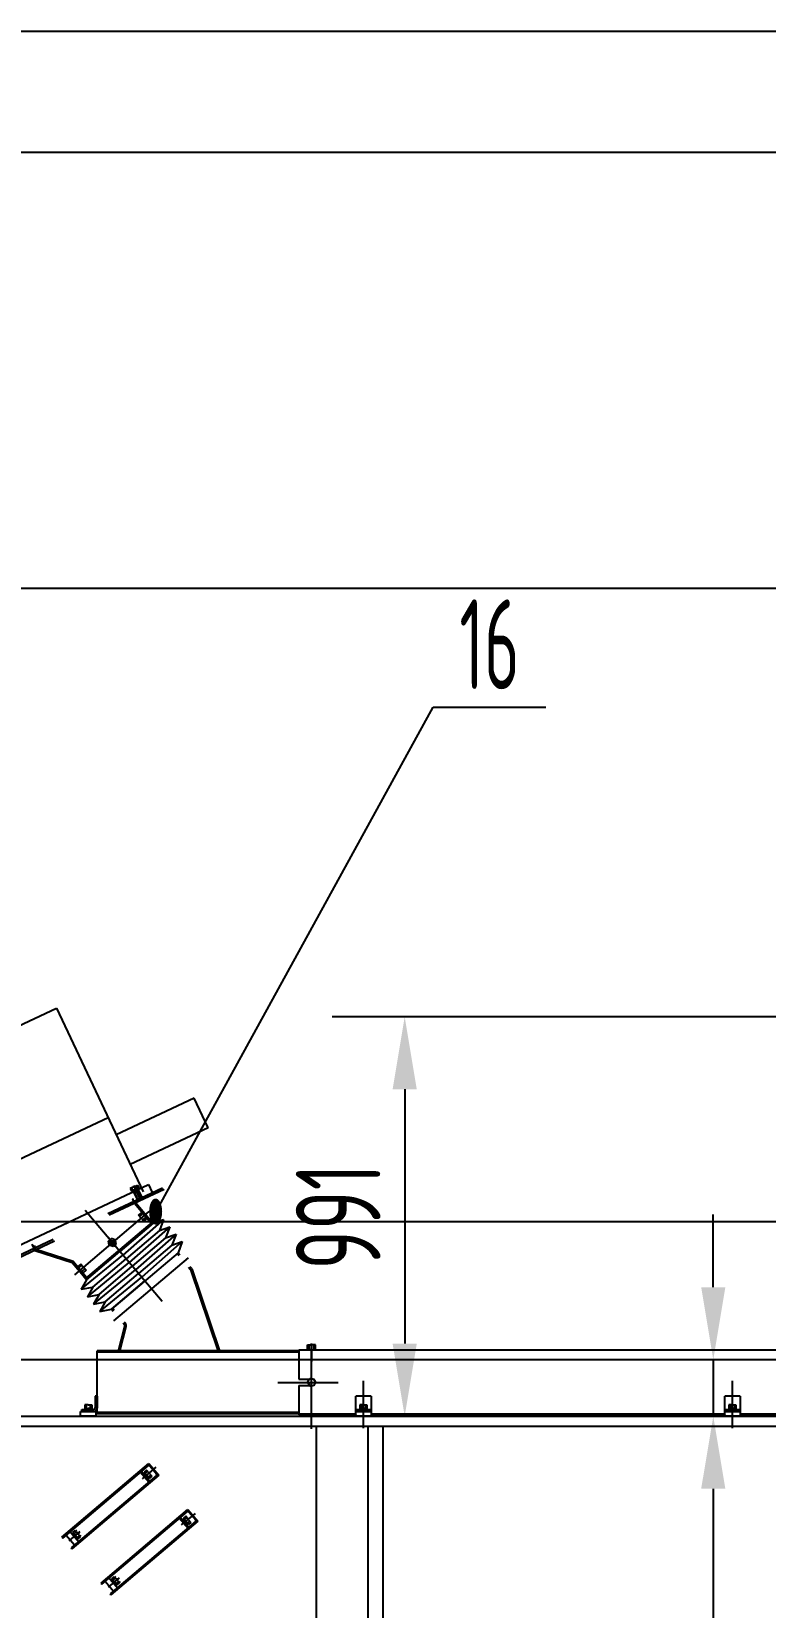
# Model space of a CAD drawing. Header units: millimetres. Extents: x -44903 to -2851, y -697 to 17820.
# Drawn here: x -40040 to -38220, y 13910 to 17820 of the extents above; entities that cross this region are included whole.
import ezdxf
from ezdxf.enums import TextEntityAlignment as Align

# ---------------------------------------------------------------- set-up
doc = ezdxf.new("R2010")
doc.units = ezdxf.units.MM
doc.header["$LTSCALE"] = 600
for name, pattern in [('F', [0.75, 0.5, -0.25]), ('G', [2, 1.25, -0.25, 0.25, -0.25]), ('K', [2.5, 1.25, -0.25, 0.25, -0.25, 0.25, -0.25])]:
    doc.linetypes.add(name, pattern=pattern)
for name, color, linetype in [('01', 7, 'Continuous'), ('02', 1, 'Continuous'), ('04', 2, 'F'), ('05', 142, 'G'), ('07', 6, 'K'), ('08', 1, 'Continuous'), ('11', 3, 'Continuous')]:
    doc.layers.add(name, color=color, linetype=linetype)
doc.styles.get("Standard").update_dxf_attribs({"font": 'isocp', "width": 0.707, "bigfont": 'intecad.shx'})
doc.dimstyles.new('INTE', dxfattribs={"dimscale": 60, "dimtxt": 3.5, "dimasz": 3, "dimexe": 3, "dimexo": 0, "dimgap": 1, "dimtad": 1, "dimdec": 3, "dimdsep": 46, "dimtxsty": 'Standard', "dimcen": 0, "dimclrd": 1, "dimclre": 1, "dimclrt": 3, "dimaunit": 1, "dimadec": 0, "dimazin": 0, "dimtfac": 1, "dimtdec": 3, "dimtmove": 0, "dimatfit": 0, "dimfxl": 1, "dimarcsym": 0})
doc.dimstyles.new('INTE$2', dxfattribs={"dimscale": 60, "dimtxt": 3.5, "dimasz": 3, "dimexe": 3, "dimexo": 0, "dimgap": 1, "dimtad": 1, "dimtih": 1, "dimtoh": 1, "dimdec": 3, "dimdsep": 46, "dimtxsty": 'Standard', "dimcen": 0, "dimclrd": 1, "dimclre": 1, "dimclrt": 3, "dimaunit": 1, "dimadec": 0, "dimazin": 0, "dimtfac": 1, "dimtdec": 3, "dimtmove": 0, "dimatfit": 0, "dimfxl": 1, "dimarcsym": 0})

# ---------------------------------------------------------------- blocks, each defined once
blk = doc.blocks.new('*D89')
at = {"layer": '08', "color": 1, "lineweight": -2}
for p, q in [((-40743.2, 14208.7), (-40743.2, 16619.2)), ((-33733.2, 15119.4), (-33733.2, 16619.2)), ((-40563.2, 16439.2), (-33913.2, 16439.2))]:
    blk.add_line(p, q, dxfattribs=at)
at = {"layer": '08', "color": 1}
for points in [[(-40563.2, 16469.2), (-40563.2, 16409.2), (-40743.2, 16439.2)], [(-33913.2, 16469.2), (-33913.2, 16409.2), (-33733.2, 16439.2)]]:
    blk.add_solid(points, dxfattribs=at)
at = {"layer": 'DEFPOINTS', "color": 0}
for p in [(-33733.2, 16439.2), (-33733.2, 15119.4), (-40743.2, 14208.7)]:
    blk.add_point(p, dxfattribs=at)
at = {"layer": '08', "color": 3, "insert": (-36235.8, 16604.2), "char_height": 210, "attachment_point": 5}
blk.add_mtext('7010%%p0.5', dxfattribs=at)
blk = doc.blocks.new('*D90')
at = {"layer": '08', "color": 1, "lineweight": -2}
for p, q in [((-38349.6, 14704.9), (-38349.6, 14884.9)), ((-37622.1, 14524.9), (-38529.6, 14524.9)), ((-38349.6, 14524.9), (-38349.6, 14384.9)), ((-37622.1, 14384.9), (-38529.6, 14384.9)), ((-38349.6, 14204.9), (-38349.6, 13385.9))]:
    blk.add_line(p, q, dxfattribs=at)
at = {"layer": '08', "color": 1}
for points in [[(-38379.6, 14704.9), (-38319.6, 14704.9), (-38349.6, 14524.9)], [(-38379.6, 14204.9), (-38319.6, 14204.9), (-38349.6, 14384.9)]]:
    blk.add_solid(points, dxfattribs=at)
at = {"layer": 'DEFPOINTS', "color": 0}
for p in [(-37622.1, 14524.9), (-38349.6, 14384.9), (-37622.1, 14384.9)]:
    blk.add_point(p, dxfattribs=at)
at = {"layer": '08', "color": 3, "insert": (-38514.6, 13705.4), "char_height": 210, "attachment_point": 5, "rotation": 90}
blk.add_mtext('（140）', dxfattribs=at)
blk = doc.blocks.new('*D91')
at = {"layer": '08', "color": 1, "lineweight": -2}
for p, q in [((-42075.7, 15047.4), (-42075.7, 15940.1)), ((-36209.9, 14867.4), (-42255.7, 14867.4)), ((-42075.7, 14524.9), (-42075.7, 14867.4)), ((-37334.2, 14524.9), (-42255.7, 14524.9)), ((-42075.7, 14344.9), (-42075.7, 14164.9))]:
    blk.add_line(p, q, dxfattribs=at)
at = {"layer": '08', "color": 1}
for points in [[(-42105.7, 15047.4), (-42045.7, 15047.4), (-42075.7, 14867.4)], [(-42105.7, 14344.9), (-42045.7, 14344.9), (-42075.7, 14524.9)]]:
    blk.add_solid(points, dxfattribs=at)
at = {"layer": 'DEFPOINTS', "color": 0}
for p in [(-42075.7, 14867.4), (-36209.9, 14867.4), (-37334.2, 14524.9)]:
    blk.add_point(p, dxfattribs=at)
at = {"layer": '08', "color": 3, "insert": (-42240.7, 15661.7), "char_height": 210, "attachment_point": 5, "rotation": 90}
blk.add_mtext('342.5', dxfattribs=at)
blk = doc.blocks.new('*D107')
at = {"layer": '08', "color": 1, "lineweight": -2}
for p, q in [((-40486.6, 14108.5), (-40220.8, 14374.3)), ((-40300.4, 13511.1), (-39733.1, 13511.1))]:
    blk.add_line(p, q, dxfattribs=at)
for start, end in [(63.5375, 82.075), (360, 45), (322.4163, 360), (322.925, 341.4625)]:
    blk.add_arc((-40743.2, 13851.9), 558.8, start, end, dxfattribs=at)
at = {"layer": '08', "color": 1}
for points in [[(-40476.7, 14376.5), (-40511.7, 14327.8), (-40348.1, 14247)], [(-40243, 13679.1), (-40183.8, 13669.4), (-40184.4, 13851.9)]]:
    blk.add_solid(points, dxfattribs=at)
at = {"layer": 'DEFPOINTS', "color": 0}
for p in [(-40259.3, 14131.3), (-40486.6, 14108.5), (-41068.3, 13851.9), (-40743.2, 13851.9), (-22617.3, 13851.9)]:
    blk.add_point(p, dxfattribs=at)
at = {"layer": '08', "color": 3, "insert": (-39926.8, 13676.1), "char_height": 210, "attachment_point": 5}
blk.add_mtext('45°', dxfattribs=at)
blk = doc.blocks.new('*D114')
at = {"layer": '08', "color": 1, "lineweight": -2}
blk.add_line((-27154.4, 16020.6), (-27444.7, 16174.6), dxfattribs=at)
for start, end in [(154.2198, 163.9814), (168.0614, 177.8411)]:
    blk.add_arc((-23065.2, 13851.9), 4777.3, start, end, dxfattribs=at)
at = {"layer": '08', "color": 1}
for points in [[(-27393.8, 15943.2), (-27340.2, 15916.1), (-27285.7, 16090.2)], [(-27809.1, 14031.3), (-27869.1, 14032.5), (-27842.5, 13851.9)]]:
    blk.add_solid(points, dxfattribs=at)
at = {"layer": 'DEFPOINTS', "color": 0}
for p in [(-27154.4, 16020.6), (-27592.3, 15377.7), (-41068.3, 13851.9), (-23065.2, 13851.9), (-22617.3, 13851.9)]:
    blk.add_point(p, dxfattribs=at)
at = {"layer": '08', "color": 3, "insert": (-27701.2, 15005.2), "char_height": 210, "attachment_point": 5}
blk.add_mtext('28°', dxfattribs=at)
blk = doc.blocks.new('*D133')
at = {"layer": '08', "color": 1, "lineweight": -2}
for p, q in [((-38062.2, 15375.9), (-39294.7, 15375.9)), ((-39114.7, 15195.9), (-39114.7, 14564.9)), ((-38610.8, 14384.9), (-39294.7, 14384.9))]:
    blk.add_line(p, q, dxfattribs=at)
at = {"layer": '08', "color": 1}
for points in [[(-39144.7, 15195.9), (-39084.7, 15195.9), (-39114.7, 15375.9)], [(-39144.7, 14564.9), (-39084.7, 14564.9), (-39114.7, 14384.9)]]:
    blk.add_solid(points, dxfattribs=at)
at = {"layer": 'DEFPOINTS', "color": 0}
for p in [(-38062.2, 15375.9), (-39114.7, 14384.9), (-38610.8, 14384.9)]:
    blk.add_point(p, dxfattribs=at)
at = {"layer": '08', "color": 3, "insert": (-39279.7, 14880.4), "char_height": 210, "attachment_point": 5, "rotation": 90}
blk.add_mtext('991', dxfattribs=at)
blk = doc.blocks.new('weewr')
for p, q in [((6476.1, 13036.6), (6758.8, 13036.6)), ((6476.1, 13033.6), (6753.7, 13033.6)), ((6499.7, 12998.6), (6499.7, 13036.6)), ((6722.6, 13036.6), (6722.6, 13033.6)), ((6729.2, 13033.6), (6729.2, 13001.6)), ((6745.4, 13036.6), (6745.4, 13033.6)), ((6756.7, 13030.6), (6756.7, 13004.6)), ((6758.8, 13036.6), (6758.8, 12998.6)), ((6753.7, 13001.6), (6476.1, 13001.6)), ((6758.8, 12998.6), (6476.1, 12998.6)), ((6722.6, 13001.6), (6722.6, 12998.6)), ((6745.4, 13001.6), (6745.4, 12998.6))]:
    blk.add_line(p, q)
for centre, start, end in [((6753.7, 13030.6), 0, 90), ((6753.7, 13004.6), 270, 0)]:
    blk.add_arc(centre, 3, start, end)
at = {"layer": '01'}
for p, q in [((6476.1, 13036.6), (6476.1, 13033.6)), ((6487.4, 13033.6), (6487.4, 13001.6)), ((6476.1, 13001.6), (6476.1, 12998.6))]:
    blk.add_line(p, q, dxfattribs=at)
at = {"layer": '01', "color": 7, "linetype": 'Continuous', "ltscale": 2}
for p, q in [((6736.2, 13026.2), (6732.2, 13026.2)), ((6736.2, 13017.6), (6732.2, 13019.9)), ((6743.7, 13027.6), (6736.2, 13027.6)), ((6736.2, 13027.6), (6736.2, 13017.6)), ((6736.2, 13023.6), (6743.7, 13023.6)), ((6743.7, 13017.6), (6743.7, 13027.6)), ((6736.2, 13015.4), (6732.2, 13017.6)), ((6736.2, 13009), (6732.2, 13009)), ((6736.2, 13007.6), (6736.2, 13017.6)), ((6736.2, 13011.6), (6743.7, 13011.6)), ((6743.7, 13007.6), (6736.2, 13007.6)), ((6743.7, 13017.6), (6743.7, 13007.6))]:
    blk.add_line(p, q, dxfattribs=at)
at = {"layer": '04', "color": 2, "linetype": 'F', "ltscale": 2}
for p, q in [((6504.2, 13027.6), (6511.7, 13027.6)), ((6504.2, 13017.6), (6504.2, 13027.6)), ((6511.7, 13023.6), (6504.2, 13023.6)), ((6511.7, 13027.6), (6511.7, 13017.6)), ((6511.7, 13026.2), (6515.7, 13026.2)), ((6511.7, 13017.6), (6515.7, 13019.9)), ((6504.2, 13017.6), (6504.2, 13007.6)), ((6511.7, 13011.6), (6504.2, 13011.6)), ((6504.2, 13007.6), (6511.7, 13007.6)), ((6511.7, 13007.6), (6511.7, 13017.6)), ((6511.7, 13015.4), (6515.7, 13017.6)), ((6511.7, 13009), (6515.7, 13009))]:
    blk.add_line(p, q, dxfattribs=at)
at = {"layer": '04', "color": 2, "linetype": 'F'}
for p, q in [((6729.2, 13036.6), (6729.2, 12998.6)), ((6732.2, 13033.6), (6732.2, 13001.6))]:
    blk.add_line(p, q, dxfattribs=at)
at = {"layer": '05', "color": 4, "linetype": 'G'}
for p, q in [((6483.9, 13017.6), (6519.6, 13017.6)), ((6722.1, 13017.6), (6766.6, 13017.6))]:
    blk.add_line(p, q, dxfattribs=at)
blk = doc.blocks.new('*U197')
at = {"layer": '01'}
for p, q in [((-9.2, 3.1), (-9.2, 0)), ((0, 3.1), (-9.2, 3.1)), ((-9.2, 0), (0, 0)), ((0, 0), (-1.8, 3.1)), ((0, 3.1), (1.8, 0)), ((0, 3.1), (9.2, 3.1)), ((9.2, 0), (0, 0)), ((9.2, 3.1), (9.2, 0))]:
    blk.add_line(p, q, dxfattribs=at)
at = {"layer": '05'}
blk.add_line((0, 5.2), (0, -2.1), dxfattribs=at)
blk = doc.blocks.new('*U215')
at = {"layer": '01'}
blk.add_lwpolyline([(415, 292), (25, 292)], dxfattribs=at)
at = {"layer": '02'}
blk.add_lwpolyline([(420, 297), (0, 297)], dxfattribs=at)

msp = doc.modelspace()

# ---------------------------------------------------------------- linework, layer by layer
for p, q in [((-39377.2044, 14549.9243), (-39377.2044, 14477.1743)), ((-39377.2044, 14477.1743), (-39350.6472, 14477.1743)), ((-39882.2044, 14434.9243), (-39882.2044, 14405.9243)), ((-39877.2044, 14434.9243), (-39882.2044, 14434.9243)), ((-39377.2044, 14460.6743), (-39377.2044, 14387.9243)), ((-39377.2044, 14460.6743), (-39350.5861, 14460.6743)), ((-38321.2044, 14384.9243), (-38321.2044, 14434.9243)), ((-38283.2044, 14434.9243), (-38321.2044, 14434.9243)), ((-38283.2044, 14434.9243), (-38283.2044, 14384.9243)), ((-39918.2044, 14384.9243), (-39918.2044, 14396.9243)), ((-39918.2044, 14396.9243), (-39880.2044, 14396.9243)), ((-39915.2044, 14396.9243), (-39915.2044, 14401.9243)), ((-39915.2044, 14401.9243), (-39886.2044, 14401.9243)), ((-39885.2044, 14396.9243), (-39915.2044, 14396.9243)), ((-39880.2044, 14396.9243), (-39880.2044, 14384.9243)), ((-39377.2044, 14393.9243), (-39877.2044, 14393.9243)), ((-39377.2044, 14390.9243), (-39877.2044, 14390.9243)), ((-39198.2044, 14390.9243), (-38321.2044, 14390.9243)), ((-39198.2044, 14387.9243), (-38321.2044, 14387.9243)), ((-38321.2044, 14401.9243), (-38283.2044, 14401.9243)), ((-38321.2044, 14396.9243), (-38283.2044, 14396.9243)), ((-38288.2044, 14396.9243), (-38318.2044, 14396.9243)), ((-38283.2044, 14390.9243), (-38149.1544, 14390.9243)), ((-38283.2044, 14387.9243), (-38098.1544, 14387.9243))]:
    msp.add_line(p, q)
for centre, radius in [((-39886.2044, 14405.9243), 4), ((-39885.2044, 14404.9243), 8)]:
    msp.add_arc(centre, radius, 270, 0)
at = {"layer": '01'}
for p, q in [((-39786.1353, 14954.1717), (-39795.1963, 14949.9057)), ((-39795.1963, 14949.9057), (-39792.0016, 14943.1201)), ((-39792.0016, 14943.1201), (-39782.9406, 14947.3861)), ((-39788.369, 14944.8303), (-39791.5638, 14951.6159)), ((-39788.369, 14944.8303), (-39777.7199, 14922.2118)), ((-39786.1353, 14954.1717), (-39777.0743, 14958.4377)), ((-39786.1327, 14940.0805), (-39780.7043, 14942.6362)), ((-39773.8796, 14951.6522), (-39782.9406, 14947.3861)), ((-39777.5122, 14949.9419), (-39780.7069, 14956.7275)), ((-39775.2758, 14945.192), (-39780.7043, 14942.6362)), ((-39777.5122, 14949.9419), (-39766.8631, 14927.3234)), ((-39777.0743, 14958.4377), (-39773.8796, 14951.6522)), ((-39777.7199, 14922.2118), (-39772.2915, 14924.7676)), ((-39766.8631, 14927.3234), (-39772.2915, 14924.7676)), ((-39766.8631, 14927.3234), (-39772.2915, 14924.7676)), ((-39738.3691, 14863.5508), (-39820.9617, 14793.5562)), ((-39712.6, 14872.8822), (-39813.2367, 14784.4408)), ((-39738.3691, 14863.5508), (-39744.7186, 14871.043)), ((-39738.3691, 14863.5508), (-39712.6, 14872.8822)), ((-39712.6, 14872.8822), (-39722.9069, 14845.3056)), ((-39722.9069, 14845.3056), (-39805.4996, 14775.3111)), ((-39697.1379, 14854.637), (-39797.7746, 14766.1957)), ((-39707.4448, 14827.0605), (-39790.0374, 14757.0659)), ((-39681.6757, 14836.3919), (-39782.3124, 14747.9505)), ((-39666.2135, 14818.1467), (-39766.8503, 14729.7054)), ((-39722.9069, 14845.3056), (-39697.1379, 14854.637)), ((-39697.1379, 14854.637), (-39707.4448, 14827.0605)), ((-39707.4448, 14827.0605), (-39681.6757, 14836.3919)), ((-39681.6757, 14836.3919), (-39691.9826, 14808.8153)), ((-39691.9826, 14808.8153), (-39666.2135, 14818.1467)), ((-39666.2135, 14818.1467), (-39676.5205, 14790.5702)), ((-39916.9858, 14699.672), (-39813.2367, 14784.4408)), ((-39903.5544, 14723.5617), (-39820.9617, 14793.5562)), ((-39691.9826, 14808.8153), (-39774.5753, 14738.8208)), ((-39901.5236, 14681.4269), (-39797.7746, 14766.1957)), ((-39888.0922, 14705.3166), (-39805.4996, 14775.3111)), ((-39886.0615, 14663.1817), (-39782.3124, 14747.9505)), ((-39872.6301, 14687.0714), (-39790.0374, 14757.0659)), ((-39646.0665, 14749.0578), (-39577.5209, 14545.8059)), ((-39642.7501, 14750.1762), (-39574.2044, 14546.9243)), ((-39903.5544, 14723.5617), (-39916.9858, 14699.672)), ((-39916.9858, 14699.672), (-39888.0922, 14705.3166)), ((-39903.5544, 14723.5617), (-39909.9039, 14731.054)), ((-39888.0922, 14705.3166), (-39901.5236, 14681.4269)), ((-39870.5993, 14644.9366), (-39766.8503, 14729.7054)), ((-39857.1679, 14668.8263), (-39774.5753, 14738.8208)), ((-39841.7058, 14650.5811), (-39759.1131, 14720.5756)), ((-39901.5236, 14681.4269), (-39872.6301, 14687.0714)), ((-39872.6301, 14687.0714), (-39886.0615, 14663.1817)), ((-39886.0615, 14663.1817), (-39857.1679, 14668.8263)), ((-39857.1679, 14668.8263), (-39870.5993, 14644.9366)), ((-39870.5993, 14644.9366), (-39841.7058, 14650.5811)), ((-39824.2044, 14546.9243), (-39808.8592, 14608.6072)), ((-39820.8079, 14546.0794), (-39805.4627, 14607.7623)), ((-39877.2044, 14434.9243), (-39877.2044, 14404.9243)), ((-39907.9994, 14413.4243), (-39907.9994, 14401.9243)), ((-39899.2044, 14413.4243), (-39907.9994, 14413.4243)), ((-39907.9994, 14403.9243), (-39899.2044, 14403.9243)), ((-39904.2044, 14413.4243), (-39904.2044, 14403.9243)), ((-39899.2044, 14413.4243), (-39890.4094, 14413.4243)), ((-39890.4094, 14403.9243), (-39899.2044, 14403.9243)), ((-39894.2044, 14413.4243), (-39894.2044, 14403.9243)), ((-39890.4094, 14413.4243), (-39890.4094, 14401.9243)), ((-38321.2044, 14387.9243), (-38321.2044, 14384.9243)), ((-38310.9994, 14413.4243), (-38310.9994, 14401.9243)), ((-38302.2044, 14413.4243), (-38310.9994, 14413.4243)), ((-38310.9994, 14403.9243), (-38302.2044, 14403.9243)), ((-38307.2044, 14413.4243), (-38307.2044, 14403.9243)), ((-38302.2044, 14413.4243), (-38293.4094, 14413.4243)), ((-38293.4094, 14403.9243), (-38302.2044, 14403.9243)), ((-38297.2044, 14413.4243), (-38297.2044, 14403.9243)), ((-38293.4094, 14413.4243), (-38293.4094, 14401.9243)), ((-40492.2044, 14384.9243), (-33381.9156, 14384.9243)), ((-39880.2044, 14384.9243), (-39918.2044, 14384.9243)), ((-39333.2044, 13119.5396), (-39333.2044, 14359.9243))]:
    msp.add_line(p, q, dxfattribs=at)
at = {"layer": '01', "color": 7, "linetype": 'Continuous'}
for p, q in [((-39676.1868, 14790.1765), (-39841.3721, 14650.1874)), ((-39678.857, 14787.9136), (-39674.9778, 14783.3363)), ((-39676.5205, 14790.5702), (-39672.3077, 14785.5991)), ((-39650.4098, 14754.3464), (-39646.3436, 14749.5482)), ((-39647.7397, 14756.6092), (-39643.6734, 14751.8111)), ((-39841.3721, 14650.1874), (-39837.493, 14645.6101)), ((-39838.702, 14652.4503), (-39834.8229, 14647.8729)), ((-39812.925, 14616.6202), (-39809.8968, 14613.047)), ((-39810.2549, 14618.883), (-39807.2267, 14615.3098)), ((-39377.2044, 14546.9243), (-39877.2044, 14546.9243)), ((-39877.2044, 14390.9243), (-39877.2044, 14546.9243)), ((-39377.2044, 14543.9243), (-39877.2044, 14543.9243)), ((-39377.2044, 14549.9243), (-38098.1544, 14549.9243)), ((-39355.3794, 14562.1243), (-39345.4544, 14562.1243)), ((-39355.3794, 14549.9243), (-39355.3794, 14562.1243)), ((-39345.4544, 14549.9243), (-39355.3794, 14549.9243)), ((-39351.4544, 14549.9243), (-39351.4544, 14562.1243)), ((-39335.5294, 14562.1243), (-39345.4544, 14562.1243)), ((-39345.4544, 14549.9243), (-39335.5294, 14549.9243)), ((-39339.4544, 14549.9243), (-39339.4544, 14562.1243)), ((-39335.5294, 14549.9243), (-39335.5294, 14562.1243)), ((-39350.1837, 14477.9773), (-39355.3794, 14468.9773)), ((-39355.3794, 14468.9773), (-39350.1837, 14459.9773)), ((-39345.4544, 14477.9773), (-39350.1837, 14477.9773)), ((-39345.4544, 14477.9773), (-39340.7252, 14477.9773)), ((-39340.7252, 14477.9773), (-39335.5294, 14468.9773)), ((-39335.5294, 14468.9773), (-39340.7252, 14459.9773)), ((-39350.1837, 14459.9773), (-39345.4544, 14459.9773)), ((-39340.7252, 14459.9773), (-39345.4544, 14459.9773)), ((-39236.2044, 14384.9243), (-39236.2044, 14434.9243)), ((-39198.2044, 14434.9243), (-39236.2044, 14434.9243)), ((-39198.2044, 14434.9243), (-39198.2044, 14384.9243)), ((-39377.2044, 14390.9243), (-39236.2044, 14390.9243)), ((-39377.2044, 14387.9243), (-39236.2044, 14387.9243)), ((-39236.2044, 14401.9243), (-39198.2044, 14401.9243)), ((-39236.2044, 14396.9243), (-39198.2044, 14396.9243)), ((-39236.2044, 14387.9243), (-39236.2044, 14384.9243)), ((-39203.2044, 14396.9243), (-39233.2044, 14396.9243)), ((-39217.2044, 14413.4243), (-39225.9994, 14413.4243)), ((-39225.9994, 14413.4243), (-39225.9994, 14401.9243)), ((-39225.9994, 14403.9243), (-39217.2044, 14403.9243)), ((-39222.2044, 14413.4243), (-39222.2044, 14403.9243)), ((-39217.2044, 14413.4243), (-39208.4094, 14413.4243)), ((-39208.4094, 14403.9243), (-39217.2044, 14403.9243)), ((-39212.2044, 14413.4243), (-39212.2044, 14403.9243)), ((-39208.4094, 14413.4243), (-39208.4094, 14401.9243)), ((-40441.2044, 14359.9243), (-33443.592, 14359.9243)), ((-39236.2044, 14384.9243), (-39198.2044, 14384.9243)), ((-39206.2044, 14359.9243), (-39206.2044, 13091.9243)), ((-39168.2044, 13083.6615), (-39168.2044, 14359.9243)), ((-38321.2044, 14384.9243), (-38283.2044, 14384.9243))]:
    msp.add_line(p, q, dxfattribs=at)
at = {"layer": '01'}
for centre, radius, start in [((-39647.4879, 14748.5784), 1.5, 18.6364098), ((-39647.4879, 14748.5784), 5, 18.6364098), ((-39813.7113, 14609.8143), 5, 346.0297486), ((-39813.7113, 14609.8143), 8.5, 346.0297486)]:
    msp.add_arc(centre, radius, start, 40.2801631, dxfattribs=at)
at = {"layer": '02'}
for p, q in [((-39732.2366, 14889.4859), (-39043.8889, 16143.5192)), ((-39043.8889, 16143.5192), (-38764.8889, 16143.5192)), ((-39776.6343, 14922.723), (-39785.047, 14940.5916)), ((-39767.9487, 14926.8122), (-39776.3615, 14944.6809))]:
    msp.add_line(p, q, dxfattribs=at)
at = {"layer": '05'}
for p, q in [((-39787.4409, 14956.9447), (-39770.7798, 14921.5568)), ((-39715.8882, 14669.5708), (-39907.3479, 14895.4909))]:
    msp.add_line(p, q, dxfattribs=at)
at = {"layer": '05', "color": 142, "linetype": 'G'}
for p, q in [((-39748.701, 14892.5733), (-39933.6053, 14735.8731)), ((-39651.7221, 14778.1395), (-39836.6264, 14621.4392))]:
    msp.add_line(p, q, dxfattribs=at)
at = {"layer": '05', "color": 4, "linetype": 'G'}
for p, q in [((-39345.4544, 14353.6392), (-39345.4544, 14565.0276)), ((-39345.4544, 14564.7377), (-39345.4544, 14520.5418)), ((-39429.6346, 14468.9243), (-39279.6305, 14468.9243)), ((-39217.2044, 14354.8573), (-39217.2044, 14472.7569)), ((-38302.2044, 14354.8573), (-38302.2044, 14472.7569))]:
    msp.add_line(p, q, dxfattribs=at)
at = {"layer": '07'}
for p, q in [((-40281.8797, 15254.1484), (-39977.8704, 15397.28)), ((-39977.8704, 15397.28), (-39763.4732, 14941.9036)), ((-39636.8098, 15174.0288), (-39829.9486, 15083.0965)), ((-39602.1685, 15100.4512), (-39636.8098, 15174.0288)), ((-40154.0906, 14982.7263), (-39850.0813, 15125.8579)), ((-39602.1685, 15100.4512), (-39795.3073, 15009.5189)), ((-39750.0112, 14959.4633), (-39740.7246, 14939.7387))]:
    msp.add_line(p, q, dxfattribs=at)
at = {"layer": '07', "color": 6, "linetype": 'K'}
for p, q in [((-40936.5274, 14376.739), (-39607.184, 15002.5867)), ((-40932.9919, 14373.2035), (-39593.4027, 15003.5781)), ((-40076.485, 14805.7552), (-39750.0112, 14959.4633)), ((-39789.4175, 14923.0564), (-39786.2506, 14924.5467)), ((-39789.4175, 14923.0564), (-39784.462, 14912.5263)), ((-39784.918, 14913.0644), (-39743.5095, 14864.2028)), ((-39784.1082, 14919.9942), (-39781.9792, 14915.4701)), ((-39784.1082, 14919.9942), (-39781.9792, 14915.4701)), ((-39781.4924, 14914.4357), (-39740.8394, 14866.4657)), ((-39740.8394, 14866.4657), (-39906.0247, 14726.4767)), ((-39774.3777, 14883.931), (-39766.143, 14890.9188)), ((-39767.8978, 14876.2948), (-39774.3777, 14883.931)), ((-39771.7799, 14880.8697), (-39763.5452, 14887.8575)), ((-39768.6997, 14875.6144), (-39758.8612, 14883.9631)), ((-39767.8978, 14876.2948), (-39761.418, 14868.6586)), ((-39766.143, 14890.9188), (-39759.6631, 14883.2826)), ((-39764.0157, 14871.72), (-39755.781, 14878.7078)), ((-39761.418, 14868.6586), (-39753.1832, 14875.6464)), ((-39753.1832, 14875.6464), (-39759.6631, 14883.2826)), ((-39828.4621, 14802.4065), (-39850.3381, 14828.2199)), ((-39849.0905, 14819.2937), (-39845.4139, 14822.4095)), ((-39847.2356, 14809.0685), (-39849.0905, 14819.2937)), ((-39841.7374, 14825.5253), (-39845.4139, 14822.4095)), ((-39831.9548, 14822.0184), (-39841.7374, 14825.5253)), ((-39830.0999, 14811.7932), (-39831.9548, 14822.0184)), ((-40039.419, 14811.9847), (-40031.5743, 14795.3151)), ((-40036.8641, 14806.5558), (-40033.6973, 14808.0461)), ((-40034.7421, 14802.0465), (-40032.6131, 14797.5224)), ((-40034.7421, 14802.0465), (-40032.6131, 14797.5224)), ((-40033.6973, 14808.0461), (-40029.0548, 14798.181)), ((-39939.156, 14765.5712), (-40031.5743, 14795.3151)), ((-39937.1322, 14768.5967), (-40029.0548, 14798.181)), ((-39837.453, 14805.5617), (-39847.2356, 14809.0685)), ((-39833.7765, 14808.6775), (-39837.453, 14805.5617)), ((-39833.7765, 14808.6775), (-39830.0999, 14811.7932)), ((-39906.0247, 14726.4767), (-39939.156, 14765.5712)), ((-39903.3546, 14728.7395), (-39937.1322, 14768.5967)), ((-39917.753, 14762.4253), (-39925.9967, 14755.4481)), ((-39925.9967, 14755.4481), (-39919.5267, 14747.8036)), ((-39915.1591, 14759.3606), (-39923.4029, 14752.3834)), ((-39910.4802, 14755.4602), (-39920.3294, 14747.1242)), ((-39913.0566, 14740.159), (-39919.5267, 14747.8036)), ((-39911.2829, 14754.7808), (-39917.753, 14762.4253)), ((-39907.4067, 14750.2009), (-39915.6505, 14743.2237)), ((-39904.8129, 14747.1362), (-39913.0566, 14740.159)), ((-39911.2829, 14754.7808), (-39904.8129, 14747.1362))]:
    msp.add_line(p, q, dxfattribs=at)
msp.add_circle((-39839.5952, 14815.5435), 4.8, dxfattribs=at)
msp.add_arc((-39839.5952, 14815.5435), 6, 127.6688144, 43.722453, dxfattribs=at)

# ---------------------------------------------------------------- block references
at = {"layer": '01', "rotation": 40.28016306451356}
for p in [(-36476.7448, -47.4995), (-36379.7659, -161.9333)]:
    msp.add_blockref('weewr', p, dxfattribs=at)
at = {"layer": '04', "xscale": 60, "yscale": 60, "zscale": 60}
msp.add_blockref('*U215', (-44903.3791, 0), dxfattribs=at)
at = {"layer": '07', "rotation": 25.21167276391128}
msp.add_blockref('*U197', (-39781.6201, 14944.5814), dxfattribs=at)

# ---------------------------------------------------------------- texts
at = {"layer": '02', "width": 0.605172}
msp.add_text('●', height=60, dxfattribs=at).set_placement((-39750.2366, 14859.4859), (-39714.2366, 14859.4859), align=Align.FIT)
at = {"layer": '11', "width": 0.610556}
msp.add_text('16', height=222.73864, dxfattribs=at).set_placement((-38979.1591, 16188.5192), (-38829.6187, 16188.5192), align=Align.FIT)

# ---------------------------------------------------------------- dimensions: what is measured, and where the dimension line sits
at = {"layer": '08'}
dim = msp.add_linear_dim(base=(-33733.2044, 16439.2433), p1=(-40743.2044, 14208.697), p2=(-33733.2044, 15119.3571), angle=0, text='<>%%p0.5', dimstyle='INTE', dxfattribs=at)
dim.commit()
dim.dimension.update_dxf_attribs({"geometry": '*D89', "text_midpoint": (-36235.796, 16439.2433), "dimtype": 160})
for base, line1, line2, picture, middle in [((-27592.256, 15377.7438), ((-27154.4377, 16020.6441), (-23065.2044, 13851.9243)), ((-22617.3033, 13851.9243), (-41068.288, 13851.9243)), '*D114', (-27701.1831, 15005.1907)), ((-40259.2876, 14131.3139), ((-22617.3033, 13851.9243), (-41068.288, 13851.9243)), ((-40486.6354, 14108.4934), (-40743.2044, 13851.9243)), '*D107', (-39926.7695, 13676.1141))]:
    dim = msp.add_angular_dim_2l(base=base, line1=line1, line2=line2, dimstyle='INTE$2', dxfattribs=at)
    dim.commit()
    dim.dimension.update_dxf_attribs({"geometry": picture, "text_midpoint": middle})
dim = msp.add_linear_dim(base=(-42075.7142, 14867.4243), p1=(-37334.2254, 14524.9243), p2=(-36209.8688, 14867.4243), angle=90, dimstyle='INTE', dxfattribs=at)
dim.commit()
dim.dimension.update_dxf_attribs({"geometry": '*D91', "text_midpoint": (-42075.7142, 15661.7496), "dimtype": 160})
dim = msp.add_linear_dim(base=(-39114.7226, 14384.9243), p1=(-38062.2428, 15375.9243), p2=(-38610.808, 14384.9243), angle=90, dimstyle='INTE', dxfattribs=at)
dim.commit()
dim.dimension.update_dxf_attribs({"geometry": '*D133', "text_midpoint": (-39279.7226, 14880.4243)})
dim = msp.add_linear_dim(base=(-38349.6005, 14384.9243), p1=(-37622.1124, 14524.9243), p2=(-37622.1124, 14384.9243), angle=90, text='（<>）', dimstyle='INTE', dxfattribs=at)
dim.commit()
dim.dimension.update_dxf_attribs({"geometry": '*D90', "text_midpoint": (-38514.6005, 13705.4191)})

doc.saveas('drawing.dxf')
